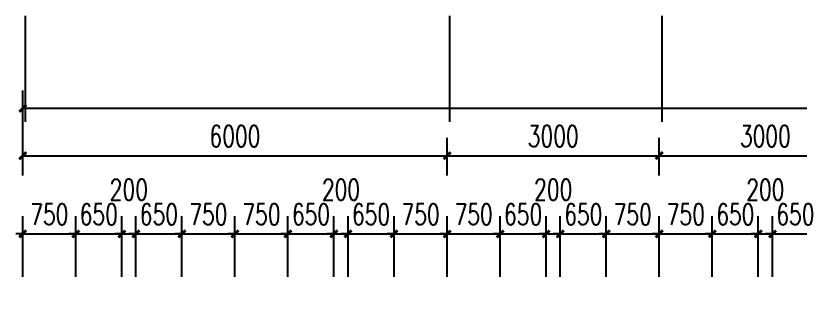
# Model space of a CAD drawing. Header units: millimetres. Extents: x -150677 to 588340, y -254013 to 149700.
# Drawn here: x 148113 to 159207, y 61761 to 65748 of the extents above; entities that cross this region are included whole.
import ezdxf

# ---------------------------------------------------------------- set-up
doc = ezdxf.new("R2010")
doc.units = ezdxf.units.MM
doc.header["$LTSCALE"] = 10
doc.header["$MEASUREMENT"] = 0
doc.layers.add('PUB_DIM', color=3, linetype='Continuous')
doc.styles.add('_TCH_DIM_T3', font='SIMPLEX', dxfattribs={"width": 0.705882, "bigfont": 'GBCBIG'})
doc.dimstyles.new('_TCH_ARCH&&100', dxfattribs={"dimtxt": 297.5, "dimasz": 100, "dimexe": 250, "dimexo": 300, "dimgap": 126.25, "dimtad": 1, "dimdec": 0, "dimzin": 0, "dimdsep": 46, "dimtxsty": '_TCH_DIM_T3', "dimblk": 'ARCHTICK', "dimcen": 0.09, "dimclrt": 7, "dimazin": 2, "dimtfac": 1, "dimtdec": 0, "dimtix": 1, "dimtmove": 2, "dimatfit": 3, "dimfxl": 1, "dimtolj": 1, "dimtzin": 0, "dimarcsym": 0})

# ---------------------------------------------------------------- blocks, each defined once
blk = doc.blocks.new('_ArchTick')
at = {"color": 0, "linetype": 'ByBlock', "const_width": 0.4}
blk.add_lwpolyline([(-0.5, -0.5), (0.5, 0.5)], dxfattribs=at)
blk = doc.blocks.new('*D103')
at = {"layer": 'Defpoints', "color": 0, "transparency": 16777216}
for p in [(154213, 63773), (148213, 63191), (154213, 63191)]:
    blk.add_point(p, dxfattribs=at)
at = {"layer": 'PUB_DIM', "color": 0, "lineweight": -2, "transparency": 16777216}
for p, q in [((148213, 63491), (148213, 64023)), ((154213, 63491), (154213, 64023)), ((148213, 63773), (154213, 63773))]:
    blk.add_line(p, q, dxfattribs=at)
at = {"layer": 'PUB_DIM', "color": 0, "lineweight": -2, "transparency": 16777216, "xscale": 100, "yscale": 100, "zscale": 100, "rotation": 180}
blk.add_blockref('_ArchTick', (148213, 63773), dxfattribs=at)
at = {"layer": 'PUB_DIM', "color": 0, "lineweight": -2, "transparency": 16777216, "xscale": 100, "yscale": 100, "zscale": 100}
blk.add_blockref('_ArchTick', (154213, 63773), dxfattribs=at)
at = {"layer": 'PUB_DIM', "color": 7, "transparency": 16777216, "insert": (151213, 64048), "char_height": 297.5, "attachment_point": 5, "style": '_TCH_DIM_T3'}
blk.add_mtext('\\A1;6000', dxfattribs=at)
blk = doc.blocks.new('*D104')
at = {"layer": 'Defpoints', "color": 0, "transparency": 16777216}
for p in [(157213, 63773), (154213, 63191), (157213, 63191)]:
    blk.add_point(p, dxfattribs=at)
at = {"layer": 'PUB_DIM', "color": 0, "lineweight": -2, "transparency": 16777216}
for p, q in [((154213, 63491), (154213, 64023)), ((157213, 63491), (157213, 64023)), ((154213, 63773), (157213, 63773))]:
    blk.add_line(p, q, dxfattribs=at)
at = {"layer": 'PUB_DIM', "color": 0, "lineweight": -2, "transparency": 16777216, "xscale": 100, "yscale": 100, "zscale": 100, "rotation": 180}
blk.add_blockref('_ArchTick', (154213, 63773), dxfattribs=at)
at = {"layer": 'PUB_DIM', "color": 0, "lineweight": -2, "transparency": 16777216, "xscale": 100, "yscale": 100, "zscale": 100}
blk.add_blockref('_ArchTick', (157213, 63773), dxfattribs=at)
at = {"layer": 'PUB_DIM', "color": 7, "transparency": 16777216, "insert": (155713, 64048), "char_height": 297.5, "attachment_point": 5, "style": '_TCH_DIM_T3'}
blk.add_mtext('\\A1;3000', dxfattribs=at)
blk = doc.blocks.new('*D105')
at = {"layer": 'Defpoints', "color": 0, "transparency": 16777216}
for p in [(160213, 63773), (157213, 63191), (160213, 63191)]:
    blk.add_point(p, dxfattribs=at)
at = {"layer": 'PUB_DIM', "color": 0, "lineweight": -2, "transparency": 16777216}
for p, q in [((157213, 63491), (157213, 64023)), ((160213, 63491), (160213, 64023)), ((157213, 63773), (160213, 63773))]:
    blk.add_line(p, q, dxfattribs=at)
at = {"layer": 'PUB_DIM', "color": 0, "lineweight": -2, "transparency": 16777216, "xscale": 100, "yscale": 100, "zscale": 100, "rotation": 180}
blk.add_blockref('_ArchTick', (157213, 63773), dxfattribs=at)
at = {"layer": 'PUB_DIM', "color": 0, "lineweight": -2, "transparency": 16777216, "xscale": 100, "yscale": 100, "zscale": 100}
blk.add_blockref('_ArchTick', (160213, 63773), dxfattribs=at)
at = {"layer": 'PUB_DIM', "color": 7, "transparency": 16777216, "insert": (158713, 64048), "char_height": 297.5, "attachment_point": 5, "style": '_TCH_DIM_T3'}
blk.add_mtext('\\A1;3000', dxfattribs=at)
blk = doc.blocks.new('*D125')
at = {"layer": 'Defpoints', "color": 0, "transparency": 16777216}
for p in [(209413, 64442), (148213, 63660), (209413, 63660)]:
    blk.add_point(p, dxfattribs=at)
at = {"layer": 'PUB_DIM', "color": 0, "lineweight": -2, "transparency": 16777216}
for p, q in [((148213, 63960), (148213, 64692)), ((209413, 63960), (209413, 64692)), ((148213, 64442), (209413, 64442))]:
    blk.add_line(p, q, dxfattribs=at)
at = {"layer": 'PUB_DIM', "color": 0, "lineweight": -2, "transparency": 16777216, "xscale": 100, "yscale": 100, "zscale": 100, "rotation": 180}
blk.add_blockref('_ArchTick', (148213, 64442), dxfattribs=at)
at = {"layer": 'PUB_DIM', "color": 0, "lineweight": -2, "transparency": 16777216, "xscale": 100, "yscale": 100, "zscale": 100}
blk.add_blockref('_ArchTick', (209413, 64442), dxfattribs=at)
at = {"layer": 'PUB_DIM', "color": 7, "transparency": 16777216, "insert": (178813, 64717), "char_height": 297.5, "attachment_point": 5, "style": '_TCH_DIM_T3'}
blk.add_mtext('\\A1;61200', dxfattribs=at)
blk = doc.blocks.new('*D288')
at = {"layer": 'Defpoints', "color": 0, "transparency": 16777216}
for p in [(159463, 62669), (158813, 61761), (159463, 61761)]:
    blk.add_point(p, dxfattribs=at)
at = {"layer": 'PUB_DIM', "color": 0, "lineweight": -2, "transparency": 16777216}
for p, q in [((158813, 62061), (158813, 62919)), ((159463, 62061), (159463, 62919)), ((158813, 62669), (158713, 62669)), ((158813, 62669), (159463, 62669)), ((159463, 62669), (159563, 62669))]:
    blk.add_line(p, q, dxfattribs=at)
at = {"layer": 'PUB_DIM', "color": 0, "lineweight": -2, "transparency": 16777216, "xscale": 100, "yscale": 100, "zscale": 100}
blk.add_blockref('_ArchTick', (158813, 62669), dxfattribs=at)
at = {"layer": 'PUB_DIM', "color": 0, "lineweight": -2, "transparency": 16777216, "xscale": 100, "yscale": 100, "zscale": 100, "rotation": 180}
blk.add_blockref('_ArchTick', (159463, 62669), dxfattribs=at)
at = {"layer": 'PUB_DIM', "color": 7, "transparency": 16777216, "insert": (159138, 62944), "char_height": 297.5, "attachment_point": 5, "style": '_TCH_DIM_T3'}
blk.add_mtext('\\A1;650', dxfattribs=at)
blk = doc.blocks.new('*D289')
at = {"layer": 'Defpoints', "color": 0, "transparency": 16777216}
for p in [(158813, 62669), (158613, 61761), (158813, 61761)]:
    blk.add_point(p, dxfattribs=at)
at = {"layer": 'PUB_DIM', "color": 0, "lineweight": -2, "transparency": 16777216}
for p, q in [((158613, 62061), (158613, 62919)), ((158813, 62061), (158813, 62919)), ((158613, 62669), (158513, 62669)), ((158613, 62669), (158813, 62669)), ((158813, 62669), (158913, 62669))]:
    blk.add_line(p, q, dxfattribs=at)
at = {"layer": 'PUB_DIM', "color": 0, "lineweight": -2, "transparency": 16777216, "xscale": 100, "yscale": 100, "zscale": 100}
blk.add_blockref('_ArchTick', (158613, 62669), dxfattribs=at)
at = {"layer": 'PUB_DIM', "color": 0, "lineweight": -2, "transparency": 16777216, "xscale": 100, "yscale": 100, "zscale": 100, "rotation": 180}
blk.add_blockref('_ArchTick', (158813, 62669), dxfattribs=at)
at = {"layer": 'PUB_DIM', "color": 7, "transparency": 16777216, "insert": (158713, 63294), "char_height": 297.5, "attachment_point": 5, "style": '_TCH_DIM_T3'}
blk.add_mtext('\\A1;200', dxfattribs=at)
blk = doc.blocks.new('*D290')
at = {"layer": 'Defpoints', "color": 0, "transparency": 16777216}
for p in [(158613, 62669), (157963, 61761), (158613, 61761)]:
    blk.add_point(p, dxfattribs=at)
at = {"layer": 'PUB_DIM', "color": 0, "lineweight": -2, "transparency": 16777216}
for p, q in [((157963, 62061), (157963, 62919)), ((158613, 62061), (158613, 62919)), ((157963, 62669), (157863, 62669)), ((157963, 62669), (158613, 62669)), ((158613, 62669), (158713, 62669))]:
    blk.add_line(p, q, dxfattribs=at)
at = {"layer": 'PUB_DIM', "color": 0, "lineweight": -2, "transparency": 16777216, "xscale": 100, "yscale": 100, "zscale": 100}
blk.add_blockref('_ArchTick', (157963, 62669), dxfattribs=at)
at = {"layer": 'PUB_DIM', "color": 0, "lineweight": -2, "transparency": 16777216, "xscale": 100, "yscale": 100, "zscale": 100, "rotation": 180}
blk.add_blockref('_ArchTick', (158613, 62669), dxfattribs=at)
at = {"layer": 'PUB_DIM', "color": 7, "transparency": 16777216, "insert": (158288, 62944), "char_height": 297.5, "attachment_point": 5, "style": '_TCH_DIM_T3'}
blk.add_mtext('\\A1;650', dxfattribs=at)
blk = doc.blocks.new('*D291')
at = {"layer": 'Defpoints', "color": 0, "transparency": 16777216}
for p in [(157963, 62669), (157213, 61761), (157963, 61761)]:
    blk.add_point(p, dxfattribs=at)
at = {"layer": 'PUB_DIM', "color": 0, "lineweight": -2, "transparency": 16777216}
for p, q in [((157213, 62061), (157213, 62919)), ((157963, 62061), (157963, 62919)), ((157213, 62669), (157113, 62669)), ((157213, 62669), (157963, 62669)), ((157963, 62669), (158063, 62669))]:
    blk.add_line(p, q, dxfattribs=at)
at = {"layer": 'PUB_DIM', "color": 0, "lineweight": -2, "transparency": 16777216, "xscale": 100, "yscale": 100, "zscale": 100}
blk.add_blockref('_ArchTick', (157213, 62669), dxfattribs=at)
at = {"layer": 'PUB_DIM', "color": 0, "lineweight": -2, "transparency": 16777216, "xscale": 100, "yscale": 100, "zscale": 100, "rotation": 180}
blk.add_blockref('_ArchTick', (157963, 62669), dxfattribs=at)
at = {"layer": 'PUB_DIM', "color": 7, "transparency": 16777216, "insert": (157588, 62944), "char_height": 297.5, "attachment_point": 5, "style": '_TCH_DIM_T3'}
blk.add_mtext('\\A1;750', dxfattribs=at)
blk = doc.blocks.new('*D292')
at = {"layer": 'Defpoints', "color": 0, "transparency": 16777216}
for p in [(157213, 62669), (156463, 61761), (157213, 61761)]:
    blk.add_point(p, dxfattribs=at)
at = {"layer": 'PUB_DIM', "color": 0, "lineweight": -2, "transparency": 16777216}
for p, q in [((156463, 62061), (156463, 62919)), ((157213, 62061), (157213, 62919)), ((156463, 62669), (156363, 62669)), ((156463, 62669), (157213, 62669)), ((157213, 62669), (157313, 62669))]:
    blk.add_line(p, q, dxfattribs=at)
at = {"layer": 'PUB_DIM', "color": 0, "lineweight": -2, "transparency": 16777216, "xscale": 100, "yscale": 100, "zscale": 100}
blk.add_blockref('_ArchTick', (156463, 62669), dxfattribs=at)
at = {"layer": 'PUB_DIM', "color": 0, "lineweight": -2, "transparency": 16777216, "xscale": 100, "yscale": 100, "zscale": 100, "rotation": 180}
blk.add_blockref('_ArchTick', (157213, 62669), dxfattribs=at)
at = {"layer": 'PUB_DIM', "color": 7, "transparency": 16777216, "insert": (156838, 62944), "char_height": 297.5, "attachment_point": 5, "style": '_TCH_DIM_T3'}
blk.add_mtext('\\A1;750', dxfattribs=at)
blk = doc.blocks.new('*D293')
at = {"layer": 'Defpoints', "color": 0, "transparency": 16777216}
for p in [(156463, 62669), (155813, 61761), (156463, 61761)]:
    blk.add_point(p, dxfattribs=at)
at = {"layer": 'PUB_DIM', "color": 0, "lineweight": -2, "transparency": 16777216}
for p, q in [((155813, 62061), (155813, 62919)), ((156463, 62061), (156463, 62919)), ((155813, 62669), (155713, 62669)), ((155813, 62669), (156463, 62669)), ((156463, 62669), (156563, 62669))]:
    blk.add_line(p, q, dxfattribs=at)
at = {"layer": 'PUB_DIM', "color": 0, "lineweight": -2, "transparency": 16777216, "xscale": 100, "yscale": 100, "zscale": 100}
blk.add_blockref('_ArchTick', (155813, 62669), dxfattribs=at)
at = {"layer": 'PUB_DIM', "color": 0, "lineweight": -2, "transparency": 16777216, "xscale": 100, "yscale": 100, "zscale": 100, "rotation": 180}
blk.add_blockref('_ArchTick', (156463, 62669), dxfattribs=at)
at = {"layer": 'PUB_DIM', "color": 7, "transparency": 16777216, "insert": (156138, 62944), "char_height": 297.5, "attachment_point": 5, "style": '_TCH_DIM_T3'}
blk.add_mtext('\\A1;650', dxfattribs=at)
blk = doc.blocks.new('*D294')
at = {"layer": 'Defpoints', "color": 0, "transparency": 16777216}
for p in [(155813, 62669), (155613, 61761), (155813, 61761)]:
    blk.add_point(p, dxfattribs=at)
at = {"layer": 'PUB_DIM', "color": 0, "lineweight": -2, "transparency": 16777216}
for p, q in [((155613, 62061), (155613, 62919)), ((155813, 62061), (155813, 62919)), ((155613, 62669), (155513, 62669)), ((155613, 62669), (155813, 62669)), ((155813, 62669), (155913, 62669))]:
    blk.add_line(p, q, dxfattribs=at)
at = {"layer": 'PUB_DIM', "color": 0, "lineweight": -2, "transparency": 16777216, "xscale": 100, "yscale": 100, "zscale": 100}
blk.add_blockref('_ArchTick', (155613, 62669), dxfattribs=at)
at = {"layer": 'PUB_DIM', "color": 0, "lineweight": -2, "transparency": 16777216, "xscale": 100, "yscale": 100, "zscale": 100, "rotation": 180}
blk.add_blockref('_ArchTick', (155813, 62669), dxfattribs=at)
at = {"layer": 'PUB_DIM', "color": 7, "transparency": 16777216, "insert": (155713, 63294), "char_height": 297.5, "attachment_point": 5, "style": '_TCH_DIM_T3'}
blk.add_mtext('\\A1;200', dxfattribs=at)
blk = doc.blocks.new('*D295')
at = {"layer": 'Defpoints', "color": 0, "transparency": 16777216}
for p in [(155613, 62669), (154963, 61761), (155613, 61761)]:
    blk.add_point(p, dxfattribs=at)
at = {"layer": 'PUB_DIM', "color": 0, "lineweight": -2, "transparency": 16777216}
for p, q in [((154963, 62061), (154963, 62919)), ((155613, 62061), (155613, 62919)), ((154963, 62669), (154863, 62669)), ((154963, 62669), (155613, 62669)), ((155613, 62669), (155713, 62669))]:
    blk.add_line(p, q, dxfattribs=at)
at = {"layer": 'PUB_DIM', "color": 0, "lineweight": -2, "transparency": 16777216, "xscale": 100, "yscale": 100, "zscale": 100}
blk.add_blockref('_ArchTick', (154963, 62669), dxfattribs=at)
at = {"layer": 'PUB_DIM', "color": 0, "lineweight": -2, "transparency": 16777216, "xscale": 100, "yscale": 100, "zscale": 100, "rotation": 180}
blk.add_blockref('_ArchTick', (155613, 62669), dxfattribs=at)
at = {"layer": 'PUB_DIM', "color": 7, "transparency": 16777216, "insert": (155288, 62944), "char_height": 297.5, "attachment_point": 5, "style": '_TCH_DIM_T3'}
blk.add_mtext('\\A1;650', dxfattribs=at)
blk = doc.blocks.new('*D296')
at = {"layer": 'Defpoints', "color": 0, "transparency": 16777216}
for p in [(154963, 62669), (154213, 61761), (154963, 61761)]:
    blk.add_point(p, dxfattribs=at)
at = {"layer": 'PUB_DIM', "color": 0, "lineweight": -2, "transparency": 16777216}
for p, q in [((154213, 62061), (154213, 62919)), ((154963, 62061), (154963, 62919)), ((154213, 62669), (154113, 62669)), ((154213, 62669), (154963, 62669)), ((154963, 62669), (155063, 62669))]:
    blk.add_line(p, q, dxfattribs=at)
at = {"layer": 'PUB_DIM', "color": 0, "lineweight": -2, "transparency": 16777216, "xscale": 100, "yscale": 100, "zscale": 100}
blk.add_blockref('_ArchTick', (154213, 62669), dxfattribs=at)
at = {"layer": 'PUB_DIM', "color": 0, "lineweight": -2, "transparency": 16777216, "xscale": 100, "yscale": 100, "zscale": 100, "rotation": 180}
blk.add_blockref('_ArchTick', (154963, 62669), dxfattribs=at)
at = {"layer": 'PUB_DIM', "color": 7, "transparency": 16777216, "insert": (154588, 62944), "char_height": 297.5, "attachment_point": 5, "style": '_TCH_DIM_T3'}
blk.add_mtext('\\A1;750', dxfattribs=at)
blk = doc.blocks.new('*D297')
at = {"layer": 'Defpoints', "color": 0, "transparency": 16777216}
for p in [(154213, 62669), (153463, 61761), (154213, 61761)]:
    blk.add_point(p, dxfattribs=at)
at = {"layer": 'PUB_DIM', "color": 0, "lineweight": -2, "transparency": 16777216}
for p, q in [((153463, 62061), (153463, 62919)), ((154213, 62061), (154213, 62919)), ((153463, 62669), (153363, 62669)), ((153463, 62669), (154213, 62669)), ((154213, 62669), (154313, 62669))]:
    blk.add_line(p, q, dxfattribs=at)
at = {"layer": 'PUB_DIM', "color": 0, "lineweight": -2, "transparency": 16777216, "xscale": 100, "yscale": 100, "zscale": 100}
blk.add_blockref('_ArchTick', (153463, 62669), dxfattribs=at)
at = {"layer": 'PUB_DIM', "color": 0, "lineweight": -2, "transparency": 16777216, "xscale": 100, "yscale": 100, "zscale": 100, "rotation": 180}
blk.add_blockref('_ArchTick', (154213, 62669), dxfattribs=at)
at = {"layer": 'PUB_DIM', "color": 7, "transparency": 16777216, "insert": (153838, 62944), "char_height": 297.5, "attachment_point": 5, "style": '_TCH_DIM_T3'}
blk.add_mtext('\\A1;750', dxfattribs=at)
blk = doc.blocks.new('*D298')
at = {"layer": 'Defpoints', "color": 0, "transparency": 16777216}
for p in [(153463, 62669), (152813, 61761), (153463, 61761)]:
    blk.add_point(p, dxfattribs=at)
at = {"layer": 'PUB_DIM', "color": 0, "lineweight": -2, "transparency": 16777216}
for p, q in [((152813, 62061), (152813, 62919)), ((153463, 62061), (153463, 62919)), ((152813, 62669), (152713, 62669)), ((152813, 62669), (153463, 62669)), ((153463, 62669), (153563, 62669))]:
    blk.add_line(p, q, dxfattribs=at)
at = {"layer": 'PUB_DIM', "color": 0, "lineweight": -2, "transparency": 16777216, "xscale": 100, "yscale": 100, "zscale": 100}
blk.add_blockref('_ArchTick', (152813, 62669), dxfattribs=at)
at = {"layer": 'PUB_DIM', "color": 0, "lineweight": -2, "transparency": 16777216, "xscale": 100, "yscale": 100, "zscale": 100, "rotation": 180}
blk.add_blockref('_ArchTick', (153463, 62669), dxfattribs=at)
at = {"layer": 'PUB_DIM', "color": 7, "transparency": 16777216, "insert": (153138, 62944), "char_height": 297.5, "attachment_point": 5, "style": '_TCH_DIM_T3'}
blk.add_mtext('\\A1;650', dxfattribs=at)
blk = doc.blocks.new('*D299')
at = {"layer": 'Defpoints', "color": 0, "transparency": 16777216}
for p in [(152813, 62669), (152613, 61761), (152813, 61761)]:
    blk.add_point(p, dxfattribs=at)
at = {"layer": 'PUB_DIM', "color": 0, "lineweight": -2, "transparency": 16777216}
for p, q in [((152613, 62061), (152613, 62919)), ((152813, 62061), (152813, 62919)), ((152613, 62669), (152513, 62669)), ((152613, 62669), (152813, 62669)), ((152813, 62669), (152913, 62669))]:
    blk.add_line(p, q, dxfattribs=at)
at = {"layer": 'PUB_DIM', "color": 0, "lineweight": -2, "transparency": 16777216, "xscale": 100, "yscale": 100, "zscale": 100}
blk.add_blockref('_ArchTick', (152613, 62669), dxfattribs=at)
at = {"layer": 'PUB_DIM', "color": 0, "lineweight": -2, "transparency": 16777216, "xscale": 100, "yscale": 100, "zscale": 100, "rotation": 180}
blk.add_blockref('_ArchTick', (152813, 62669), dxfattribs=at)
at = {"layer": 'PUB_DIM', "color": 7, "transparency": 16777216, "insert": (152713, 63294), "char_height": 297.5, "attachment_point": 5, "style": '_TCH_DIM_T3'}
blk.add_mtext('\\A1;200', dxfattribs=at)
blk = doc.blocks.new('*D300')
at = {"layer": 'Defpoints', "color": 0, "transparency": 16777216}
for p in [(152613, 62669), (151963, 61761), (152613, 61761)]:
    blk.add_point(p, dxfattribs=at)
at = {"layer": 'PUB_DIM', "color": 0, "lineweight": -2, "transparency": 16777216}
for p, q in [((151963, 62061), (151963, 62919)), ((152613, 62061), (152613, 62919)), ((151963, 62669), (151863, 62669)), ((151963, 62669), (152613, 62669)), ((152613, 62669), (152713, 62669))]:
    blk.add_line(p, q, dxfattribs=at)
at = {"layer": 'PUB_DIM', "color": 0, "lineweight": -2, "transparency": 16777216, "xscale": 100, "yscale": 100, "zscale": 100}
blk.add_blockref('_ArchTick', (151963, 62669), dxfattribs=at)
at = {"layer": 'PUB_DIM', "color": 0, "lineweight": -2, "transparency": 16777216, "xscale": 100, "yscale": 100, "zscale": 100, "rotation": 180}
blk.add_blockref('_ArchTick', (152613, 62669), dxfattribs=at)
at = {"layer": 'PUB_DIM', "color": 7, "transparency": 16777216, "insert": (152288, 62944), "char_height": 297.5, "attachment_point": 5, "style": '_TCH_DIM_T3'}
blk.add_mtext('\\A1;650', dxfattribs=at)
blk = doc.blocks.new('*D301')
at = {"layer": 'Defpoints', "color": 0, "transparency": 16777216}
for p in [(151963, 62669), (151213, 61761), (151963, 61761)]:
    blk.add_point(p, dxfattribs=at)
at = {"layer": 'PUB_DIM', "color": 0, "lineweight": -2, "transparency": 16777216}
for p, q in [((151213, 62061), (151213, 62919)), ((151963, 62061), (151963, 62919)), ((151213, 62669), (151113, 62669)), ((151213, 62669), (151963, 62669)), ((151963, 62669), (152063, 62669))]:
    blk.add_line(p, q, dxfattribs=at)
at = {"layer": 'PUB_DIM', "color": 0, "lineweight": -2, "transparency": 16777216, "xscale": 100, "yscale": 100, "zscale": 100}
blk.add_blockref('_ArchTick', (151213, 62669), dxfattribs=at)
at = {"layer": 'PUB_DIM', "color": 0, "lineweight": -2, "transparency": 16777216, "xscale": 100, "yscale": 100, "zscale": 100, "rotation": 180}
blk.add_blockref('_ArchTick', (151963, 62669), dxfattribs=at)
at = {"layer": 'PUB_DIM', "color": 7, "transparency": 16777216, "insert": (151588, 62944), "char_height": 297.5, "attachment_point": 5, "style": '_TCH_DIM_T3'}
blk.add_mtext('\\A1;750', dxfattribs=at)
blk = doc.blocks.new('*D302')
at = {"layer": 'Defpoints', "color": 0, "transparency": 16777216}
for p in [(151213, 62669), (150463, 61761), (151213, 61761)]:
    blk.add_point(p, dxfattribs=at)
at = {"layer": 'PUB_DIM', "color": 0, "lineweight": -2, "transparency": 16777216}
for p, q in [((150463, 62061), (150463, 62919)), ((151213, 62061), (151213, 62919)), ((150463, 62669), (150363, 62669)), ((150463, 62669), (151213, 62669)), ((151213, 62669), (151313, 62669))]:
    blk.add_line(p, q, dxfattribs=at)
at = {"layer": 'PUB_DIM', "color": 0, "lineweight": -2, "transparency": 16777216, "xscale": 100, "yscale": 100, "zscale": 100}
blk.add_blockref('_ArchTick', (150463, 62669), dxfattribs=at)
at = {"layer": 'PUB_DIM', "color": 0, "lineweight": -2, "transparency": 16777216, "xscale": 100, "yscale": 100, "zscale": 100, "rotation": 180}
blk.add_blockref('_ArchTick', (151213, 62669), dxfattribs=at)
at = {"layer": 'PUB_DIM', "color": 7, "transparency": 16777216, "insert": (150838, 62944), "char_height": 297.5, "attachment_point": 5, "style": '_TCH_DIM_T3'}
blk.add_mtext('\\A1;750', dxfattribs=at)
blk = doc.blocks.new('*D303')
at = {"layer": 'Defpoints', "color": 0, "transparency": 16777216}
for p in [(150463, 62669), (149813, 61761), (150463, 61761)]:
    blk.add_point(p, dxfattribs=at)
at = {"layer": 'PUB_DIM', "color": 0, "lineweight": -2, "transparency": 16777216}
for p, q in [((149813, 62061), (149813, 62919)), ((150463, 62061), (150463, 62919)), ((149813, 62669), (149713, 62669)), ((149813, 62669), (150463, 62669)), ((150463, 62669), (150563, 62669))]:
    blk.add_line(p, q, dxfattribs=at)
at = {"layer": 'PUB_DIM', "color": 0, "lineweight": -2, "transparency": 16777216, "xscale": 100, "yscale": 100, "zscale": 100}
blk.add_blockref('_ArchTick', (149813, 62669), dxfattribs=at)
at = {"layer": 'PUB_DIM', "color": 0, "lineweight": -2, "transparency": 16777216, "xscale": 100, "yscale": 100, "zscale": 100, "rotation": 180}
blk.add_blockref('_ArchTick', (150463, 62669), dxfattribs=at)
at = {"layer": 'PUB_DIM', "color": 7, "transparency": 16777216, "insert": (150138, 62944), "char_height": 297.5, "attachment_point": 5, "style": '_TCH_DIM_T3'}
blk.add_mtext('\\A1;650', dxfattribs=at)
blk = doc.blocks.new('*D304')
at = {"layer": 'Defpoints', "color": 0, "transparency": 16777216}
for p in [(149813, 62669), (149613, 61761), (149813, 61761)]:
    blk.add_point(p, dxfattribs=at)
at = {"layer": 'PUB_DIM', "color": 0, "lineweight": -2, "transparency": 16777216}
for p, q in [((149613, 62061), (149613, 62919)), ((149813, 62061), (149813, 62919)), ((149613, 62669), (149513, 62669)), ((149613, 62669), (149813, 62669)), ((149813, 62669), (149913, 62669))]:
    blk.add_line(p, q, dxfattribs=at)
at = {"layer": 'PUB_DIM', "color": 0, "lineweight": -2, "transparency": 16777216, "xscale": 100, "yscale": 100, "zscale": 100}
blk.add_blockref('_ArchTick', (149613, 62669), dxfattribs=at)
at = {"layer": 'PUB_DIM', "color": 0, "lineweight": -2, "transparency": 16777216, "xscale": 100, "yscale": 100, "zscale": 100, "rotation": 180}
blk.add_blockref('_ArchTick', (149813, 62669), dxfattribs=at)
at = {"layer": 'PUB_DIM', "color": 7, "transparency": 16777216, "insert": (149713, 63294), "char_height": 297.5, "attachment_point": 5, "style": '_TCH_DIM_T3'}
blk.add_mtext('\\A1;200', dxfattribs=at)
blk = doc.blocks.new('*D305')
at = {"layer": 'Defpoints', "color": 0, "transparency": 16777216}
for p in [(149613, 62669), (148963, 61761), (149613, 61761)]:
    blk.add_point(p, dxfattribs=at)
at = {"layer": 'PUB_DIM', "color": 0, "lineweight": -2, "transparency": 16777216}
for p, q in [((148963, 62061), (148963, 62919)), ((149613, 62061), (149613, 62919)), ((148963, 62669), (148863, 62669)), ((148963, 62669), (149613, 62669)), ((149613, 62669), (149713, 62669))]:
    blk.add_line(p, q, dxfattribs=at)
at = {"layer": 'PUB_DIM', "color": 0, "lineweight": -2, "transparency": 16777216, "xscale": 100, "yscale": 100, "zscale": 100}
blk.add_blockref('_ArchTick', (148963, 62669), dxfattribs=at)
at = {"layer": 'PUB_DIM', "color": 0, "lineweight": -2, "transparency": 16777216, "xscale": 100, "yscale": 100, "zscale": 100, "rotation": 180}
blk.add_blockref('_ArchTick', (149613, 62669), dxfattribs=at)
at = {"layer": 'PUB_DIM', "color": 7, "transparency": 16777216, "insert": (149288, 62944), "char_height": 297.5, "attachment_point": 5, "style": '_TCH_DIM_T3'}
blk.add_mtext('\\A1;650', dxfattribs=at)
blk = doc.blocks.new('*D306')
at = {"layer": 'Defpoints', "color": 0, "transparency": 16777216}
for p in [(148963, 62669), (148213, 61761), (148963, 61761)]:
    blk.add_point(p, dxfattribs=at)
at = {"layer": 'PUB_DIM', "color": 0, "lineweight": -2, "transparency": 16777216}
for p, q in [((148213, 62061), (148213, 62919)), ((148963, 62061), (148963, 62919)), ((148213, 62669), (148113, 62669)), ((148213, 62669), (148963, 62669)), ((148963, 62669), (149063, 62669))]:
    blk.add_line(p, q, dxfattribs=at)
at = {"layer": 'PUB_DIM', "color": 0, "lineweight": -2, "transparency": 16777216, "xscale": 100, "yscale": 100, "zscale": 100}
blk.add_blockref('_ArchTick', (148213, 62669), dxfattribs=at)
at = {"layer": 'PUB_DIM', "color": 0, "lineweight": -2, "transparency": 16777216, "xscale": 100, "yscale": 100, "zscale": 100, "rotation": 180}
blk.add_blockref('_ArchTick', (148963, 62669), dxfattribs=at)
at = {"layer": 'PUB_DIM', "color": 7, "transparency": 16777216, "insert": (148588, 62944), "char_height": 297.5, "attachment_point": 5, "style": '_TCH_DIM_T3'}
blk.add_mtext('\\A1;750', dxfattribs=at)

msp = doc.modelspace()

# ---------------------------------------------------------------- linework, layer by layer
at = {"layer": 'PUB_DIM'}
for p, q in [((148253.1, 64251.4), (148253.1, 65748.3)), ((154253.1, 64251.4), (154253.1, 65748.3)), ((157253.1, 64251.4), (157253.1, 65748.3))]:
    msp.add_line(p, q, dxfattribs=at)

# ---------------------------------------------------------------- dimensions: what is measured, and where the dimension line sits
for p1, p2, distance, picture, middle in [((148213.1, 63660.2), (209413.1, 63660.2), 782.1, '*D125', (178813.1, 64717.3)), ((148213.1, 63190.9), (154213.1, 63190.9), 581.9, '*D103', (151213.1, 64047.8)), ((154213.1, 63190.9), (157213.1, 63190.9), 581.9, '*D104', (155713.1, 64047.8)), ((157213.1, 63190.9), (160213.1, 63190.9), 581.9, '*D105', (158713.1, 64047.8)), ((148213.1, 61760.5), (148963.1, 61760.5), 908, '*D306', (148588.1, 62943.5)), ((148963.1, 61760.5), (149613.1, 61760.5), 908, '*D305', (149288.1, 62943.5)), ((149813.1, 61760.5), (150463.1, 61760.5), 908, '*D303', (150138.1, 62943.5)), ((150463.1, 61760.5), (151213.1, 61760.5), 908, '*D302', (150838.1, 62943.5)), ((151213.1, 61760.5), (151963.1, 61760.5), 908, '*D301', (151588.1, 62943.5)), ((151963.1, 61760.5), (152613.1, 61760.5), 908, '*D300', (152288.1, 62943.5)), ((152813.1, 61760.5), (153463.1, 61760.5), 908, '*D298', (153138.1, 62943.5)), ((153463.1, 61760.5), (154213.1, 61760.5), 908, '*D297', (153838.1, 62943.5)), ((154213.1, 61760.5), (154963.1, 61760.5), 908, '*D296', (154588.1, 62943.5)), ((154963.1, 61760.5), (155613.1, 61760.5), 908, '*D295', (155288.1, 62943.5)), ((155813.1, 61760.5), (156463.1, 61760.5), 908, '*D293', (156138.1, 62943.5)), ((156463.1, 61760.5), (157213.1, 61760.5), 908, '*D292', (156838.1, 62943.5)), ((157213.1, 61760.5), (157963.1, 61760.5), 908, '*D291', (157588.1, 62943.5)), ((157963.1, 61760.5), (158613.1, 61760.5), 908, '*D290', (158288.1, 62943.5)), ((158813.1, 61760.5), (159463.1, 61760.5), 908, '*D288', (159138.1, 62943.5))]:
    dim = msp.add_aligned_dim(p1=p1, p2=p2, distance=distance, dimstyle='_TCH_ARCH&&100', dxfattribs=at)
    dim.commit()
    dim.dimension.update_dxf_attribs({"geometry": picture, "text_midpoint": middle})
for base, p1, p2, picture, middle in [((149813.1, 62668.5), (149613.1, 61760.5), (149813.1, 61760.5), '*D304', (149713.1, 63293.5)), ((152813.1, 62668.5), (152613.1, 61760.5), (152813.1, 61760.5), '*D299', (152713.1, 63293.5)), ((155813.1, 62668.5), (155613.1, 61760.5), (155813.1, 61760.5), '*D294', (155713.1, 63293.5)), ((158813.1, 62668.5), (158613.1, 61760.5), (158813.1, 61760.5), '*D289', (158713.1, 63293.5))]:
    dim = msp.add_linear_dim(base=base, p1=p1, p2=p2, angle=0, dimstyle='_TCH_ARCH&&100', dxfattribs=at)
    dim.commit()
    dim.dimension.update_dxf_attribs({"geometry": picture, "text_midpoint": middle, "dimtype": 129})

doc.saveas('drawing.dxf')
